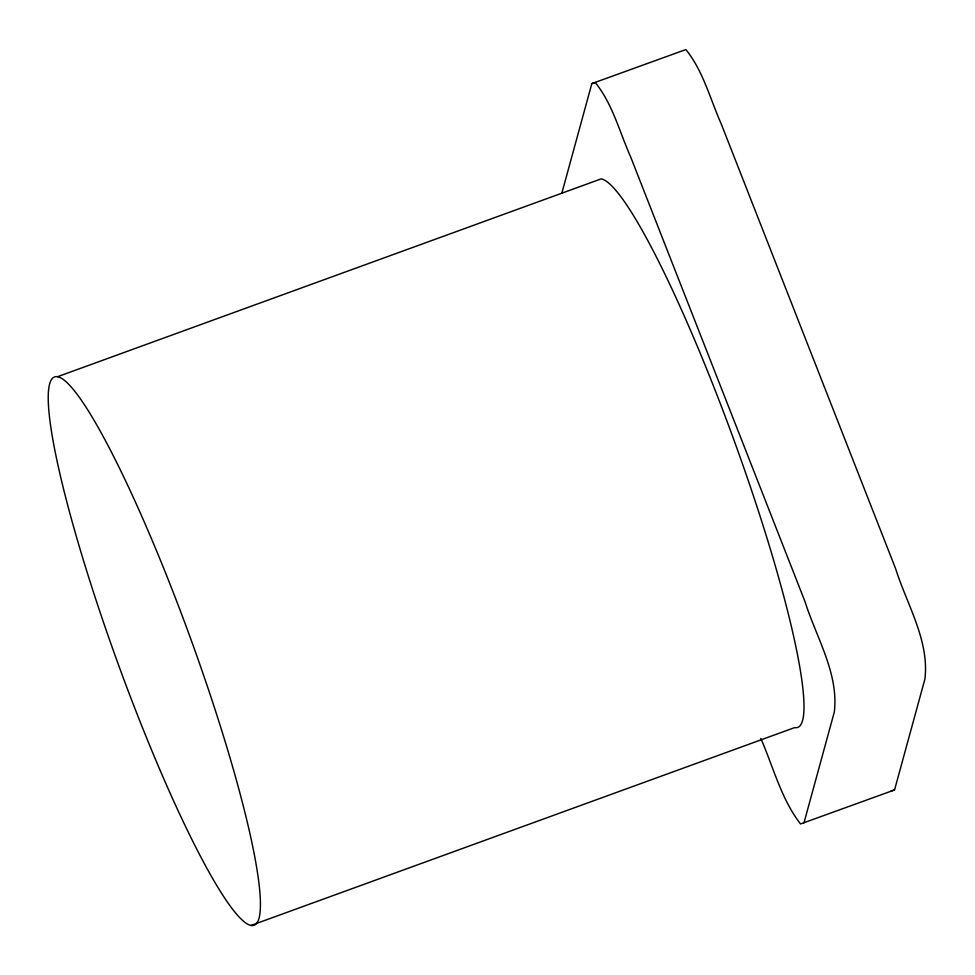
<?xml version="1.0" encoding="UTF-8"?>
<svg xmlns="http://www.w3.org/2000/svg" width="975" height="975" viewBox="0 0 975 975"><rect width="100%" height="100%" fill="white"/><g stroke="black" fill="none" stroke-linecap="round" stroke-linejoin="round"><path stroke-width="1.46" d="M561.88 193.001L591.849 83.582L685.876 49.567C703.231 71.041 710.092 98.889 721.183 123.788L895.708 568.913C906.921 604.597 929.528 640.599 924.909 679.051L894.55 789.933L800.524 823.96C781.133 798.952 773.394 767.057 760.768 738.392M803.961 822.912L834.307 712.03C838.927 673.567 816.319 637.565 805.106 601.88L630.593 156.756C619.491 131.857 612.629 104.008 595.274 82.534L591.849 83.582M57.598 376.691L601.185 178.876A291.769 38.391 70 0 1 741.512 461.163A291.769 38.391 70 0 1 794.625 727.618L251.038 925.433A291.769 38.391 70 0 1 68.189 507.024A291.769 38.391 70 0 1 143.727 520.735A291.769 38.391 70 0 1 251.038 925.433M891.113 790.993L894.55 789.933"/></g></svg>
